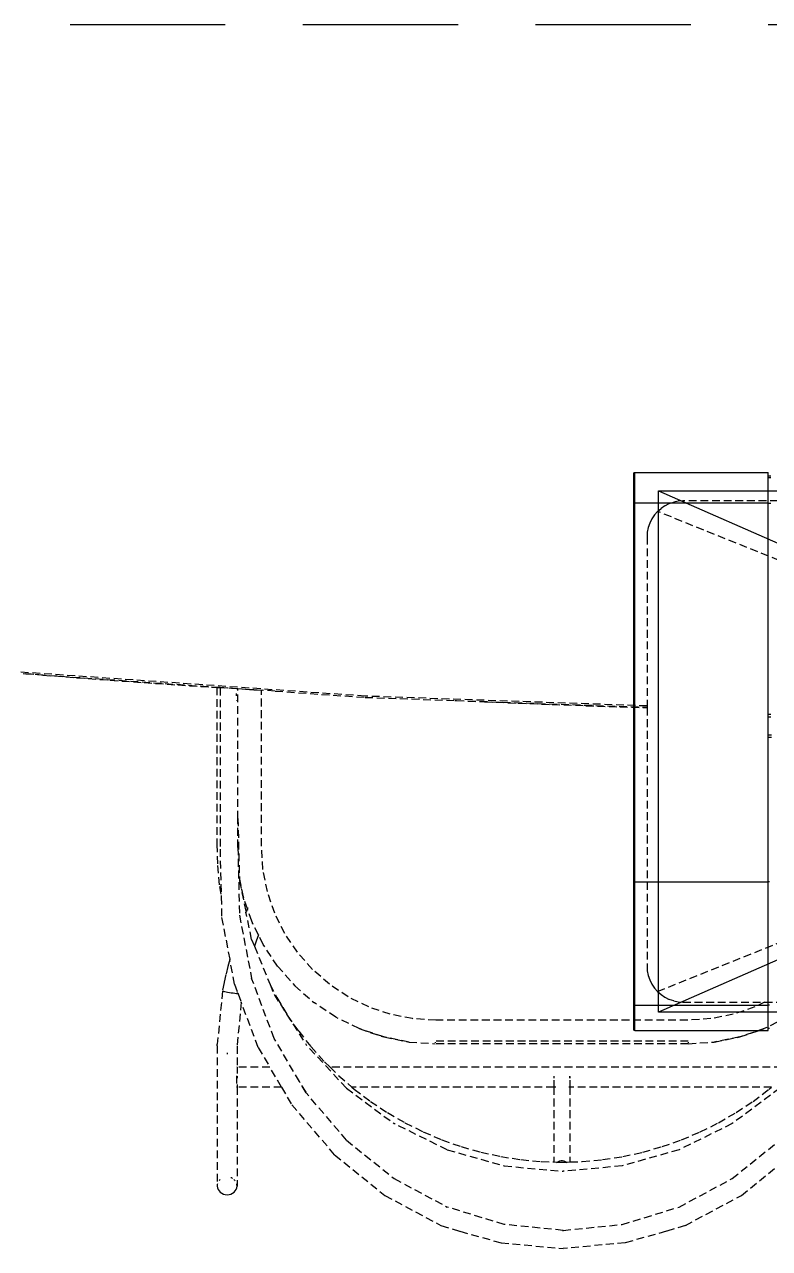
# Model space of a CAD drawing. Header units: millimetres. Extents: x 0 to 460473, y -68369 to 85219.
# Drawn here: x 226635 to 227235, y -39264 to -38278 of the extents above; entities that cross this region are included whole.
import ezdxf

# ---------------------------------------------------------------- set-up
doc = ezdxf.new("R2010")
doc.units = ezdxf.units.MM
doc.header["$LTSCALE"] = 50
doc.linetypes.add('HIDDEN2', pattern=[0.1875, 0.125, -0.0625])
doc.layers.add('hid', color=8, linetype='HIDDEN2')

# ---------------------------------------------------------------- blocks, each defined once
blk = doc.blocks.new('FSFSGF')
at = {"color": 1}
for p, q in [((325204.31, 82180.36), (325624.31, 83140.36)), ((325204.31, 83140.36), (325624.31, 82180.36))]:
    blk.add_line(p, q, dxfattribs=at)
at = {"color": 8}
for p, q in [((325192.31, 82270.86), (325192.31, 82268.86)), ((325193.44, 82268.86), (325193.44, 82270.86)), ((325214.03, 82268.86), (325214.03, 82270.86)), ((325384.57, 82270.86), (325384.57, 82268.86)), ((325386.45, 82268.86), (325386.45, 82270.86)), ((325401.1, 82271.36), (325401.1, 82268.86)), ((325402.89, 82268.86), (325402.89, 82271.36)), ((325189.31, 82161.36), (325189.31, 82268.86)), ((325191.74, 82268.86), (325189.31, 82268.86)), ((325194.64, 82268.86), (325191.74, 82268.86)), ((325197.96, 82268.86), (325194.64, 82268.86)), ((325201.63, 82268.86), (325197.96, 82268.86)), ((325205.57, 82268.86), (325201.63, 82268.86)), ((325209.7, 82268.86), (325205.57, 82268.86)), ((325213.95, 82268.86), (325209.7, 82268.86)), ((325519.32, 82268.86), (325213.95, 82268.86)), ((325213.95, 82161.36), (325213.95, 82268.86)), ((325519.2, 82268.86), (325519.2, 82269.86)), ((325618.89, 82268.86), (325519.32, 82268.86)), ((325519.32, 82161.36), (325519.32, 82268.86)), ((325618.58, 82268.86), (325618.58, 82269.86)), ((325618.89, 82161.36), (325618.89, 82268.86)), ((325622.96, 82268.86), (325618.89, 82268.86)), ((325626.85, 82268.86), (325622.96, 82268.86)), ((325630.51, 82268.86), (325626.85, 82268.86)), ((325633.84, 82268.86), (325630.51, 82268.86)), ((325636.8, 82268.86), (325633.84, 82268.86)), ((325639.32, 82268.86), (325636.8, 82268.86)), ((325637.32, 82268.86), (325637.32, 82269.86)), ((325639.32, 82161.36), (325639.32, 82268.86)), ((325191.74, 82161.36), (325189.31, 82161.36)), ((325189.32, 82161.26), (325189.31, 82161.36)), ((325189.33, 82161.16), (325189.32, 82161.26)), ((325189.36, 82161.07), (325189.33, 82161.16)), ((325189.39, 82160.97), (325189.36, 82161.07)), ((325189.44, 82160.88), (325189.39, 82160.97)), ((325189.49, 82160.8), (325189.44, 82160.88)), ((325189.55, 82160.72), (325189.49, 82160.8)), ((325189.61, 82160.65), (325189.55, 82160.72)), ((325189.69, 82160.58), (325189.61, 82160.65)), ((325189.77, 82160.52), (325189.69, 82160.58)), ((325189.85, 82160.48), (325189.77, 82160.52)), ((325189.94, 82160.43), (325189.85, 82160.48)), ((325190.03, 82160.4), (325189.94, 82160.43)), ((325190.12, 82160.38), (325190.03, 82160.4)), ((325190.17, 82160.37), (325190.12, 82160.38)), ((325190.22, 82160.37), (325190.17, 82160.37)), ((325190.27, 82160.36), (325190.22, 82160.37)), ((325190.31, 82160.36), (325190.27, 82160.36)), ((325190.31, 82160.36), (325192.67, 82160.36)), ((325194.64, 82161.36), (325191.74, 82161.36)), ((325192.67, 82160.36), (325195.47, 82160.36)), ((325197.96, 82161.36), (325194.64, 82161.36)), ((325195.47, 82160.36), (325198.66, 82160.36)), ((325201.63, 82161.36), (325197.96, 82161.36)), ((325198.66, 82160.36), (325202.18, 82160.36)), ((325205.57, 82161.36), (325201.63, 82161.36)), ((325202.18, 82160.36), (325205.96, 82160.36)), ((325209.7, 82161.36), (325205.57, 82161.36)), ((325205.96, 82160.36), (325209.92, 82160.36)), ((325213.95, 82161.36), (325209.7, 82161.36)), ((325209.92, 82160.36), (325213.99, 82160.36)), ((325519.32, 82161.36), (325213.95, 82161.36)), ((325213.96, 82160.65), (325213.95, 82161.36)), ((325213.99, 82160.36), (325213.96, 82160.65)), ((325213.99, 82160.36), (325519.26, 82160.36)), ((325519.3, 82160.65), (325519.26, 82160.36)), ((325519.26, 82160.36), (325618.73, 82160.36)), ((325519.32, 82161.36), (325519.3, 82160.65)), ((325618.89, 82161.36), (325519.32, 82161.36)), ((325618.84, 82160.65), (325618.73, 82160.36)), ((325618.73, 82160.36), (325622.62, 82160.36)), ((325618.89, 82161.36), (325618.84, 82160.65)), ((325622.96, 82161.36), (325618.89, 82161.36)), ((325622.62, 82160.36), (325626.34, 82160.36)), ((325626.85, 82161.36), (325622.96, 82161.36)), ((325626.34, 82160.36), (325629.84, 82160.36)), ((325630.51, 82161.36), (325626.85, 82161.36)), ((325629.84, 82160.36), (325633.04, 82160.36)), ((325633.84, 82161.36), (325630.51, 82161.36)), ((325633.04, 82160.36), (325635.88, 82160.36)), ((325636.8, 82161.36), (325633.84, 82161.36)), ((325635.88, 82160.36), (325638.32, 82160.36)), ((325639.32, 82161.36), (325636.8, 82161.36)), ((325638.36, 82160.36), (325638.32, 82160.36)), ((325638.41, 82160.37), (325638.36, 82160.36)), ((325638.46, 82160.37), (325638.41, 82160.37)), ((325638.51, 82160.38), (325638.46, 82160.37)), ((325638.6, 82160.4), (325638.51, 82160.38)), ((325638.69, 82160.43), (325638.6, 82160.4)), ((325638.78, 82160.47), (325638.69, 82160.43)), ((325638.86, 82160.52), (325638.78, 82160.47)), ((325638.94, 82160.58), (325638.86, 82160.52)), ((325639.02, 82160.65), (325638.94, 82160.58)), ((325639.08, 82160.72), (325639.02, 82160.65)), ((325639.14, 82160.8), (325639.08, 82160.72)), ((325639.19, 82160.88), (325639.14, 82160.8)), ((325639.24, 82160.97), (325639.19, 82160.88)), ((325639.27, 82161.06), (325639.24, 82160.97)), ((325639.3, 82161.16), (325639.27, 82161.06)), ((325639.31, 82161.26), (325639.3, 82161.16)), ((325639.32, 82161.36), (325639.31, 82161.26))]:
    blk.add_line(p, q, dxfattribs=at)
at = {"color": 1}
blk.add_lwpolyline([(325204.31, 82180.36), (325204.31, 83140.36), (325624.31, 83140.36), (325624.31, 82180.36)], close=True, dxfattribs=at)

msp = doc.modelspace()

# ---------------------------------------------------------------- linework, layer by layer
at = {"layer": 'hid', "ltscale": 20}
msp.add_line((225733.99868442, -38277.76328172), (229433.99865146, -38277.76328172), dxfattribs=at)
at = {"layer": 'hid'}
for p, q in [((227144.79476643, -38670.30014749), (227147.64643504, -38667.79930123)), ((227150.80013317, -38665.69206751), (227147.64643504, -38667.79930123)), ((227150.80013317, -38665.69206751), (227154.20190017, -38664.01450167)), ((227154.20190017, -38664.01450167), (227157.79353087, -38662.79530734)), ((227161.51357146, -38662.05534526), (227157.79353087, -38662.79530734)), ((227165.29837102, -38661.80727639), (227161.51357146, -38662.05534526)), ((228076.22349164, -38661.80727639), (227165.29837102, -38661.80727639)), ((227140.18668645, -38676.30551423), (227138.50912061, -38679.70728123)), ((227142.29392017, -38673.1518161), (227140.18668645, -38676.30551423)), ((227144.79476643, -38670.30014749), (227142.29392017, -38673.1518161)), ((227625.5537701, -38863.80727639), (227144.79476643, -38670.30014749)), ((227136.5499642, -38687.01895252), (227136.30189533, -38690.80375208)), ((227137.28992628, -38683.29891193), (227136.5499642, -38687.01895252)), ((227138.50912061, -38679.70728123), (227137.28992628, -38683.29891193)), ((227136.30189533, -38690.80375208), (227136.30189533, -38827.09184229)), ((226909.17515164, -38819.18337364), (226561.14669612, -38794.91751106)), ((226633.47952736, -38800.96310609), (226635.84382363, -38801.15235851)), ((226635.84382363, -38801.15235851), (226789.5949459, -38811.90707447)), ((226649.43002441, -38802.22593814), (226635.84382363, -38801.15235851)), ((226649.43002441, -38802.22593814), (226676.60674258, -38804.31767937)), ((226676.60674258, -38804.31767937), (226703.78904904, -38806.33551799)), ((226703.78904904, -38806.33551799), (226730.97674251, -38808.27943852)), ((226730.97674251, -38808.27943852), (226758.16962167, -38810.14942532)), ((226758.16962167, -38810.14942532), (226785.36748516, -38811.94546275)), ((226785.36748516, -38811.94546275), (226789.5949459, -38812.19260402)), ((226789.5949459, -38811.90707447), (226789.5949459, -38811.94786933)), ((226789.5949459, -38811.90707447), (226792.22731261, -38812.06725054)), ((226789.5949459, -38811.98866257), (226789.5949459, -38812.02945418)), ((226789.5949459, -38812.07024415), (226789.5949459, -38812.1518191)), ((226789.5949459, -38812.19260402), (226792.16770625, -38812.38291576)), ((226789.5949459, -38812.19260402), (226789.61140478, -38938.70253054)), ((226792.16770625, -38812.38291576), (226792.22731261, -38812.38670951)), ((226792.22731261, -38812.06725054), (226792.22731261, -38812.10714737)), ((226792.22731261, -38812.06725054), (226805.57682333, -38813.02091289)), ((226792.22731261, -38812.14704262), (226792.22731261, -38812.18693626)), ((226792.22731261, -38812.22682831), (226792.22731261, -38812.30660751)), ((226792.22731261, -38812.38670951), (226792.22731261, -38812.34649462)), ((226805.57682333, -38813.23185051), (226792.22731261, -38812.38670951)), ((226792.22731261, -38812.38670951), (226792.22731261, -38942.51622588)), ((226805.57682333, -38813.02091289), (226805.57682333, -38813.09158536)), ((226805.57682333, -38813.02091289), (226806.60601341, -38813.08213341)), ((226805.57682333, -38813.12691939), (226805.57682333, -38813.23185051)), ((226805.57682333, -38813.23185051), (226805.57682333, -38813.42687956)), ((226806.60601341, -38813.29608134), (226805.57682333, -38813.23185051)), ((226806.60601341, -38813.15210379), (226806.60601341, -38813.08213341)), ((226806.60601341, -38813.08213341), (226825.59494591, -38814.43971234)), ((226806.60601341, -38813.29608134), (226806.60601341, -38813.18708679)), ((226819.37151717, -38814.08649667), (226806.60601341, -38813.29608134)), ((226806.60601341, -38917.8366653), (226806.60601341, -38813.29608134)), ((226819.37151717, -38814.08649667), (226825.59494591, -38814.43971234)), ((226825.59494591, -38814.41121164), (226825.59494591, -38814.35812098)), ((226825.59494591, -38814.43971234), (226826.17318583, -38814.50083322)), ((226825.59494591, -38939.93093535), (226825.59494591, -38814.43971234)), ((226836.69637007, -38815.13215434), (226826.17318583, -38814.50083322)), ((226836.69637007, -38815.13215434), (226909.122967, -38820.18201109)), ((226805.57682333, -38819.00878688), (226805.57682333, -38817.10942305)), ((226805.57682333, -38822.5933711), (226805.57682333, -38822.88313388)), ((226909.122967, -38820.18201109), (226981.65426897, -38822.70752402)), ((227136.30189533, -38827.09184229), (226909.17515164, -38819.18337364)), ((226981.65426897, -38822.70752402), (226982.68250794, -38822.75403876)), ((226982.68250794, -38822.75403876), (227136.30189533, -38828.0922968)), ((226982.68250794, -38822.75403876), (227005.37504211, -38823.74709717)), ((227005.37504211, -38823.74709717), (227032.60896631, -38824.87088705)), ((227032.60896631, -38824.87088705), (227059.84584558, -38825.92061888)), ((227059.84584558, -38825.92061888), (227087.08547854, -38826.89628539)), ((227087.08547854, -38826.89628539), (227114.32766376, -38827.79787935)), ((227114.32766376, -38827.79787935), (227136.30189533, -38828.47009676)), ((227136.30189533, -38827.09184229), (227136.30189533, -38828.0922968)), ((227136.30189533, -38828.0922968), (227136.30189533, -38828.47009676)), ((227136.30189533, -38828.47009676), (227136.30189533, -39036.8108007)), ((227144.79476643, -39057.31440529), (227625.5537701, -38863.80727639)), ((226792.22731261, -38887.49373294), (226792.22731261, -38888.1531223)), ((226792.22731261, -38909.48338757), (226792.22731261, -38909.53779961)), ((226806.60601341, -38917.8366653), (226807.79407829, -38964.58525377)), ((226806.60601341, -38941.08120116), (226806.60601341, -38917.8366653)), ((226789.61140478, -38938.70253054), (226790.15586901, -38955.65866086)), ((226792.22731261, -38942.51622588), (226793.1492447, -38981.01608124)), ((226806.60601341, -38941.08120116), (226807.88520612, -38995.72872555)), ((226826.8352116, -38958.82886289), (226825.59494591, -38939.93093535)), ((226790.15586901, -38955.65866086), (226791.79938306, -38972.67491243)), ((226830.4067814, -38976.76075788), (226826.8352116, -38958.82886289)), ((226791.79938306, -38972.67491243), (226793.1492447, -38981.01608124)), ((226811.0468137, -38980.9163667), (226807.79407829, -38964.58525377)), ((226807.79407829, -38964.58525377), (226807.88520612, -38968.17099822)), ((226807.88520612, -38968.17099822), (226813.15218106, -38993.35807212)), ((226793.1492447, -38981.01608124), (226793.54580153, -38997.57628251)), ((226814.32949986, -38990.57413834), (226811.0468137, -38980.9163667)), ((226836.29145818, -38994.07367232), (226830.4067814, -38976.76075788)), ((226813.46107713, -38992.59572036), (226813.15218106, -38993.35807212)), ((226817.72451577, -39015.22332375), (226813.15218106, -38993.35807212)), ((226814.32949986, -38990.57413834), (226813.46107713, -38992.59572036)), ((226817.77422071, -39000.70862144), (226814.32949986, -38990.57413834)), ((226814.68093031, -38989.75605118), (226814.51811618, -38990.13506257)), ((226793.54580153, -38997.57628251), (226800.07933856, -39031.49746603)), ((226807.88520612, -38995.72872555), (226817.72451577, -39046.81300456)), ((226823.17121848, -39011.63826654), (226817.77422071, -39000.70862144)), ((226818.24140594, -39002.09016458), (226818.37614763, -39001.73670391)), ((226818.37614763, -39001.73670391), (226818.38986895, -39001.70283986)), ((226844.38855349, -39010.47137745), (226836.29145818, -38994.07367232)), ((226823.17121848, -39011.63826654), (226821.40453854, -39016.57862552)), ((226823.22359837, -39011.49179094), (226823.17121848, -39011.63826654)), ((226827.0308813, -39019.45460197), (226823.17121848, -39011.63826654)), ((226854.55952377, -39025.67330398), (226844.38855349, -39010.47137745)), ((226817.72451577, -39015.22332375), (226819.9936354, -39020.79854908)), ((226821.40453854, -39016.57862552), (226819.9936354, -39020.79854908)), ((226819.9936354, -39020.79854908), (226832.51076372, -39051.55312454)), ((226838.65841146, -39036.83355937), (226827.0308813, -39019.45460197)), ((226800.07933856, -39031.49746603), (226798.6085804, -39037.01861452)), ((226803.92600134, -39051.46878529), (226800.07933856, -39031.49746603)), ((226866.63034091, -39039.41934274), (226854.55952377, -39025.67330398)), ((226798.6085804, -39037.01861452), (226797.0195617, -39043.52412914)), ((226838.65841146, -39036.83355937), (226852.48820529, -39052.58487256)), ((226880.39446988, -39051.47429519), (226866.63034091, -39039.41934274)), ((227136.30189533, -39036.8108007), (227136.5499642, -39040.59560026)), ((227136.5499642, -39040.59560026), (227137.28992628, -39044.31564085)), ((226795.56604625, -39050.06116149), (226794.18610301, -39056.93867462)), ((226797.0195617, -39043.52412914), (226795.56604625, -39050.06116149)), ((226803.92600134, -39051.46878529), (226806.47846914, -39058.35983791)), ((226835.82934829, -39095.10839914), (226817.72451577, -39046.81300456)), ((226832.51076372, -39051.55312454), (226838.00537448, -39062.10722495)), ((226832.51076372, -39051.55312454), (226835.82934829, -39059.70688448)), ((226852.48820529, -39052.58487256), (226868.23322994, -39066.35621488)), ((226895.61640262, -39061.63189776), (226880.39446988, -39051.47429519)), ((227137.28992628, -39044.31564085), (227138.50912061, -39047.90727154)), ((227138.50912061, -39047.90727154), (227140.18668645, -39051.30903854)), ((227140.18668645, -39051.30903854), (227142.29392017, -39054.46273668)), ((226794.18610301, -39056.93867462), (226790.0526068, -39099.71163143)), ((226794.23397557, -39057.04100489), (226794.18610301, -39056.93867462)), ((226794.56583036, -39057.18278398), (226794.23397557, -39057.04100489)), ((226795.16967329, -39057.35888762), (226794.56583036, -39057.18278398)), ((226796.0236799, -39057.56295096), (226795.16967329, -39057.35888762)), ((226797.09698417, -39057.78759863), (226796.0236799, -39057.56295096)), ((226798.35079409, -39058.02471127), (226797.09698417, -39057.78759863)), ((226799.73979369, -39058.26571901), (226798.35079409, -39058.02471127)), ((226801.21378092, -39058.50191121), (226799.73979369, -39058.26571901)), ((226802.71948204, -39058.72475127), (226801.21378092, -39058.50191121)), ((226804.20247707, -39058.92618516), (226802.71948204, -39058.72475127)), ((226805.60916673, -39059.09893253), (226804.20247707, -39058.92618516)), ((226806.83590027, -39059.23106186), (226805.60916673, -39059.09893253)), ((226805.7827183, -39058.23396707), (226806.47846914, -39058.35983791)), ((226806.47846914, -39058.35983791), (226806.511776, -39058.36644686)), ((226806.47846914, -39058.35983791), (226806.83590027, -39059.23106186)), ((226806.83590027, -39059.23106186), (226809.36186314, -39065.96917297)), ((226835.82934829, -39059.70688448), (226861.60352427, -39100.15686809)), ((226838.00537448, -39062.10722495), (226846.38397592, -39075.97291836)), ((226912.03568763, -39069.71835104), (226895.61640262, -39061.63189776)), ((227142.29392017, -39054.46273668), (227144.79476643, -39057.31440529)), ((227144.79476643, -39057.31440529), (227147.64643504, -39059.81525154)), ((227147.64643504, -39059.81525154), (227150.80013317, -39061.92248527)), ((227150.80013317, -39061.92248527), (227154.20190017, -39063.6000511)), ((226809.36186314, -39065.96917297), (226805.96211705, -39101.14983268)), ((226823.02609936, -39102.41909206), (226809.36186314, -39065.96917297)), ((226885.59494591, -39077.94169576), (226868.23322994, -39066.35621488)), ((226929.3713864, -39075.59529358), (226912.03568763, -39069.71835104)), ((227157.79353087, -39064.81924544), (227154.20190017, -39063.6000511)), ((227157.79353087, -39064.81924544), (227161.51357146, -39065.55920752)), ((227161.51357146, -39065.55920752), (227165.29837102, -39065.80727639)), ((227165.29837102, -39065.80727639), (227231.0955163, -39065.80727639)), ((227223.15420419, -39069.71835104), (227205.81850541, -39075.59529358)), ((227231.0955163, -39065.80727639), (227223.15420419, -39069.71835104)), ((227231.0955163, -39065.80727639), (227267.60458247, -39065.80727639)), ((226855.6356251, -39089.29635942), (226846.38397592, -39075.97291836)), ((226885.61640262, -39077.97162269), (226885.59494591, -39077.94169576)), ((226904.36559673, -39087.18619031), (226885.61640262, -39077.97162269)), ((226947.32688032, -39079.16216926), (226929.3713864, -39075.59529358)), ((226966.24967812, -39080.40080488), (226947.32688032, -39079.16216926)), ((227168.9402137, -39080.40080488), (226966.24967812, -39080.40080488)), ((227187.86301149, -39079.16216926), (227168.9402137, -39080.40080488)), ((227205.81850541, -39075.59529358), (227187.86301149, -39079.16216926)), ((227249.59494591, -39077.94169576), (227230.79216715, -39087.19708194)), ((226855.6356251, -39089.29635942), (226865.55656023, -39101.79806111)), ((226924.18389869, -39093.90475548), (226904.36559673, -39087.18619031)), ((226904.36559673, -39087.18619031), (226904.38201898, -39087.21363779)), ((226904.38201898, -39087.21363779), (226924.1950055, -39093.93040098)), ((227210.99488632, -39093.93040098), (227230.79216715, -39087.19708194)), ((227230.79216715, -39087.19708194), (227211.00599312, -39093.90475548)), ((226789.98023962, -39101.05819038), (226790.0526068, -39099.71163143)), ((226789.98023962, -39101.05819038), (226789.98023962, -39214.28232348)), ((226805.96211705, -39101.14983268), (226805.96211705, -39118.27280292)), ((226823.02609936, -39102.41909206), (226832.33055988, -39118.27280292)), ((226856.14859628, -39129.73001765), (226835.82934829, -39095.10839914)), ((226894.19831826, -39135.2412851), (226861.60352427, -39100.15686809)), ((226865.55656023, -39101.79806111), (226876.45048518, -39113.89161123)), ((226944.71075515, -39097.98243474), (226924.18389869, -39093.90475548)), ((226924.1950055, -39093.93040098), (226944.71075515, -39097.98243474)), ((226944.71075515, -39097.98243474), (226965.59800933, -39099.34945788)), ((226965.59494591, -39098.21806099), (226965.59494591, -39098.6166761)), ((227169.59188249, -39099.34945788), (226965.59800933, -39099.34945788)), ((227169.51133747, -39097.29933593), (226965.67855434, -39097.29933593)), ((227169.59188249, -39099.34945788), (227190.47913666, -39097.98243474)), ((227169.59494591, -39098.21806099), (227169.59494591, -39098.6166761)), ((227211.00599312, -39093.90475548), (227190.47913666, -39097.98243474)), ((227190.47913666, -39097.98243474), (227210.99488632, -39093.93040098)), ((226797.97117834, -39106.64076918), (226797.97117834, -39107.85969474)), ((226805.96211705, -39118.27280292), (226805.74567088, -39118.27280292)), ((226805.96211705, -39118.27280292), (226805.96211705, -39123.49127363)), ((226832.33055988, -39118.27280292), (226805.96211705, -39118.27280292)), ((226841.7102407, -39134.25468035), (226832.33055988, -39118.27280292)), ((226876.45048518, -39113.89161123), (226880.92702121, -39118.27280292)), ((226880.92702121, -39118.27280292), (226880.86363841, -39118.27280292)), ((226880.92702121, -39118.27280292), (226888.09879909, -39125.29183134)), ((227254.27762175, -39118.27280292), (226880.92702121, -39118.27280292)), ((226805.60969704, -39125.23519037), (226805.60969704, -39134.25468035)), ((226805.96211705, -39125.50329329), (226805.96211705, -39127.02418998)), ((226861.60352427, -39138.2909799), (226856.14859628, -39129.73001765)), ((226861.60352427, -39139.02457598), (226856.14859628, -39129.73001765)), ((226888.09879909, -39125.29183134), (226898.48639794, -39134.25468035)), ((227061.22323181, -39125.50329329), (227061.20705119, -39125.82814715)), ((227061.20705119, -39125.82814715), (227061.2658496, -39126.21925749)), ((227061.20705119, -39125.82814715), (227061.20705125, -39127.02418998)), ((227061.20705134, -39128.79644446), (227061.20705162, -39134.25468035)), ((227074.00696247, -39127.02418998), (227074.01646409, -39126.99793456)), ((227074.01646409, -39126.99793456), (227074.1923266, -39125.82814709)), ((227074.1923266, -39125.82814709), (227074.17614598, -39125.50329329)), ((227074.1923266, -39125.82814709), (227074.19232666, -39127.02418998)), ((227074.19232675, -39128.79644446), (227074.19232703, -39134.25468035)), ((226805.96211705, -39134.25468035), (226805.60969704, -39134.25468035)), ((226805.96211705, -39132.30973823), (226805.96211705, -39133.82374818)), ((226805.96211705, -39134.18231317), (226805.96211705, -39134.25468035)), ((226805.96211705, -39134.25468035), (226805.96211705, -39214.28232348)), ((226841.7102407, -39134.25468035), (226805.96211705, -39134.25468035)), ((226841.7102407, -39134.25468035), (226850.21714282, -39148.74944511)), ((226894.19831826, -39177.11540629), (226861.60352427, -39139.02457598)), ((226894.19831826, -39135.2412851), (226932.54040666, -39163.80483038)), ((226898.48639794, -39134.25468035), (226900.4555314, -39135.95372997)), ((227061.20705162, -39134.25468035), (226898.48639794, -39134.25468035)), ((226900.4555314, -39135.95372997), (226913.47191572, -39145.83522949)), ((227061.26585001, -39134.25468035), (227061.20705162, -39134.25468035)), ((227061.20705162, -39134.25468035), (227061.2070547, -39194.65189695)), ((227062.78731731, -39134.25468035), (227061.55718412, -39134.25468035)), ((227074.19232703, -39134.25468035), (227073.32885462, -39134.25468035)), ((227074.19232703, -39134.25468035), (227074.19233011, -39194.64590729)), ((227236.71824502, -39134.25468035), (227074.19232703, -39134.25468035)), ((227243.267091, -39135.2412851), (227204.9250026, -39163.80483038)), ((227221.73272724, -39145.83522949), (227234.74911156, -39135.95372997)), ((227234.74911156, -39135.95372997), (227236.71824502, -39134.25468035)), ((226884.60374981, -39188.93421855), (226850.21714282, -39148.74944511)), ((226913.47191572, -39145.83522949), (226927.09658235, -39154.89733213)), ((227208.10806061, -39154.89733213), (227221.73272724, -39145.83522949)), ((226927.09658235, -39154.89733213), (226941.27576093, -39163.1042739)), ((227193.92888203, -39163.1042739), (227208.10806061, -39154.89733213)), ((226975.3672115, -39184.9069265), (226932.54040666, -39163.80483038)), ((226941.27576093, -39163.1042739), (226955.95349274, -39170.42366577)), ((226955.95349274, -39170.42366577), (226971.07185146, -39176.82662143)), ((227204.9250026, -39163.80483038), (227162.09819777, -39184.9069265)), ((227164.1327915, -39176.82662143), (227179.25115022, -39170.42366577)), ((227179.25115022, -39170.42366577), (227193.92888203, -39163.1042739)), ((226894.19831826, -39177.11540629), (226932.54040666, -39208.12658587)), ((226971.07185146, -39176.82662143), (226986.57117185, -39182.28787135)), ((227148.63347111, -39182.28787135), (227164.1327915, -39176.82662143)), ((227204.9250026, -39208.12658587), (227243.267091, -39177.11540629)), ((226884.60374981, -39188.93421855), (226925.05359359, -39221.65015609)), ((226975.3672115, -39184.9069265), (227021.26847626, -39197.85269631)), ((226986.57117185, -39182.28787135), (227002.39028517, -39186.78586246)), ((227002.39028517, -39186.78586246), (227018.4667606, -39190.30284325)), ((227018.4667606, -39190.30284325), (227034.73715164, -39192.82493381)), ((227100.46749132, -39192.82493381), (227116.73788236, -39190.30284325)), ((227162.09819777, -39184.9069265), (227116.196933, -39197.85269631)), ((227116.73788236, -39190.30284325), (227132.81435779, -39186.78586246)), ((227132.81435779, -39186.78586246), (227148.63347111, -39182.28787135)), ((227212.41181568, -39221.65015609), (227252.86165945, -39188.93421855)), ((227021.26847626, -39197.85269631), (227068.73270463, -39202.21584471)), ((227034.73715164, -39192.82493381), (227051.1372465, -39194.34218059)), ((227051.1372465, -39194.34218059), (227061.2070547, -39194.65189695)), ((227061.2070547, -39194.65189695), (227061.20705473, -39195.23779036)), ((227061.2070547, -39194.65189695), (227064.26888412, -39194.74606942)), ((227063.68165928, -39195.10699143), (227063.46216232, -39195.30715054)), ((227064.26888412, -39194.74606942), (227063.68165928, -39195.10699143)), ((227064.7212203, -39194.4680531), (227064.26888412, -39194.74606942)), ((227064.26888412, -39194.74606942), (227067.60232148, -39194.84859571)), ((227065.86843107, -39194.02881622), (227064.7212203, -39194.4680531)), ((227067.08182841, -39193.80515594), (227065.86843107, -39194.02881622)), ((227068.31755698, -39193.80515593), (227067.08182841, -39193.80515594)), ((227067.60232148, -39194.84859571), (227071.12122046, -39194.74036519)), ((227069.53095431, -39194.0288162), (227068.31755698, -39193.80515593)), ((227116.196933, -39197.85269631), (227068.73270463, -39202.21584471)), ((227070.67816508, -39194.46805308), (227069.53095431, -39194.0288162)), ((227071.12122046, -39194.74036519), (227070.67816508, -39194.46805308)), ((227071.12122046, -39194.74036519), (227074.19233011, -39194.64590729)), ((227071.7177261, -39195.1069914), (227071.12122046, -39194.74036519)), ((227071.93086906, -39195.30135629), (227071.7177261, -39195.1069914)), ((227074.19233011, -39194.64590729), (227084.06739646, -39194.34218059)), ((227074.19233011, -39194.64590729), (227074.19233014, -39195.2318007)), ((227084.06739646, -39194.34218059), (227100.46749132, -39192.82493381)), ((226791.92518174, -39209.26936282), (226791.45457072, -39209.85890721)), ((226792.45054624, -39208.82250024), (226791.92518174, -39209.26936282)), ((226801.63699051, -39207.59960936), (226800.94447798, -39207.35229483)), ((226802.29630487, -39207.97758857), (226801.63699051, -39207.59960936)), ((226804.01717493, -39209.26936282), (226803.49181043, -39208.82250024)), ((226804.48778595, -39209.85890721), (226804.01717493, -39209.26936282)), ((226932.54040666, -39208.12658587), (226975.3672115, -39231.03693841)), ((227162.09819777, -39231.03693841), (227204.9250026, -39208.12658587)), ((226790.0526068, -39212.92713105), (226789.98023962, -39214.28232348)), ((226789.98023962, -39214.28232348), (226790.19668579, -39215.62524307)), ((226790.19668579, -39212.39733589), (226790.0526068, -39212.92713105)), ((226790.19668579, -39215.62524307), (226790.69412237, -39216.90735322)), ((226790.69412237, -39216.90735322), (226791.45457072, -39218.08231512)), ((226791.45457072, -39218.08231512), (226792.45054624, -39219.10766259)), ((226792.45054624, -39219.10766259), (226793.6460518, -39219.9463369)), ((226793.6460518, -39219.9463369), (226794.99787869, -39220.56802617)), ((226794.99787869, -39220.56802617), (226796.45716838, -39220.95026094)), ((226799.48518829, -39220.95026094), (226800.94447798, -39220.56802617)), ((226800.94447798, -39220.56802617), (226802.29630487, -39219.9463369)), ((226802.29630487, -39219.9463369), (226803.49181043, -39219.10766259)), ((226803.49181043, -39219.10766259), (226804.48778595, -39218.08231512)), ((226804.48778595, -39218.08231512), (226805.2482343, -39216.90735322)), ((226805.2482343, -39216.90735322), (226805.74567088, -39215.62524307)), ((226805.88974987, -39212.92713105), (226805.74567088, -39212.39733589)), ((226805.74567088, -39215.62524307), (226805.96211705, -39214.28232348)), ((226805.96211705, -39214.28232348), (226805.88974987, -39212.92713105)), ((226796.45716838, -39220.95026094), (226797.97117834, -39221.07922625)), ((226797.97117834, -39221.07922625), (226799.48518829, -39220.95026094)), ((226925.05359359, -39221.65015609), (226970.23468929, -39245.81994496)), ((227167.23071998, -39245.81994496), (227212.41181568, -39221.65015609)), ((227021.26847626, -39245.09204216), (226975.3672115, -39231.03693841)), ((227116.196933, -39245.09204216), (227162.09819777, -39231.03693841)), ((226970.23468929, -39245.81994496), (226985.57915286, -39250.51846533)), ((227068.73270463, -39249.82907243), (227021.26847626, -39245.09204216)), ((227068.73270463, -39249.82907243), (227116.196933, -39245.09204216)), ((227068.73270463, -39250.51846533), (227068.73270463, -39249.82907243)), ((227167.23071998, -39245.81994496), (227151.8862564, -39250.51846533)), ((226985.57915286, -39250.51846533), (227018.65925525, -39259.84821676)), ((227018.65925525, -39259.84821676), (227068.73270463, -39264.45121776)), ((227118.80615401, -39259.84821676), (227068.73270463, -39264.45121776)), ((227151.8862564, -39250.51846533), (227118.80615401, -39259.84821676))]:
    msp.add_line(p, q, dxfattribs=at)

# ---------------------------------------------------------------- block references
at = {"rotation": 270}
msp.add_blockref('FSFSGF', (144965.19127192, 286550.50744108), dxfattribs=at)

doc.saveas('drawing.dxf')
